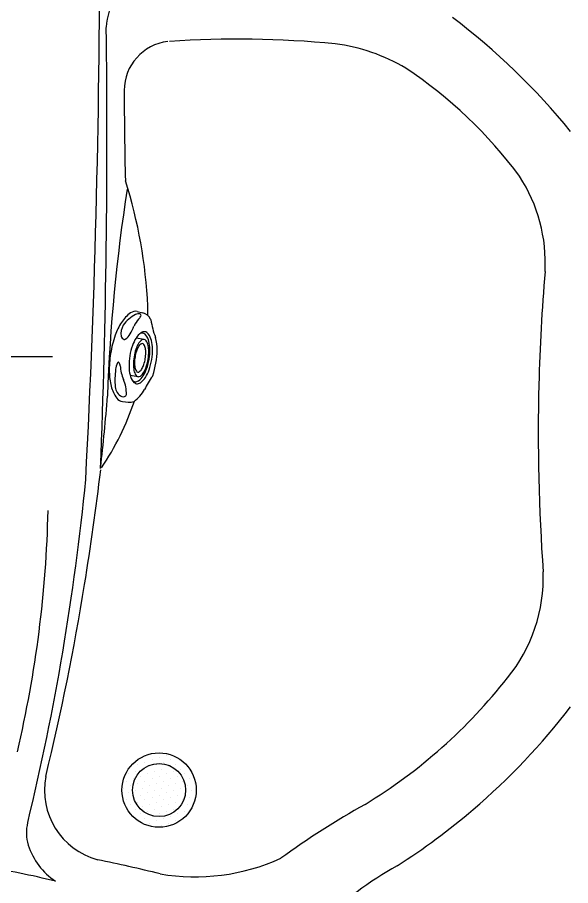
# Model space of a CAD drawing. Extents: x 832 to 912, y 781 to 934.
# Drawn here: x 858.44 to 884.49, y 821.81 to 862.67 of the extents above; entities that cross this region are included whole.
import ezdxf

# ---------------------------------------------------------------- set-up
doc = ezdxf.new("R2010")
doc.units = 0
doc.header["$MEASUREMENT"] = 0
doc.layers.add('1', color=4, linetype='Continuous')
doc.layers.add('2', color=2, linetype='Continuous')

# ---------------------------------------------------------------- blocks, each defined once
blk = doc.blocks.new('*X2')
at = {"color": 0}
for p, q in [((200.332, 336.627), (200.332, 336.627)), ((200.597, 336.892), (200.597, 336.892)), ((200.995, 336.76), (200.995, 336.76)), ((201.393, 336.627), (201.393, 336.627)), ((199.404, 336.229), (199.404, 336.229)), ((199.669, 336.494), (199.669, 336.494)), ((199.802, 336.097), (199.802, 336.097)), ((200.067, 336.362), (200.067, 336.362)), ((200.465, 336.229), (200.465, 336.229)), ((200.73, 336.494), (200.73, 336.494)), ((200.863, 336.097), (200.863, 336.097)), ((201.128, 336.362), (201.128, 336.362)), ((201.525, 336.229), (201.525, 336.229)), ((201.791, 336.494), (201.791, 336.494)), ((201.923, 336.097), (201.923, 336.097)), ((202.188, 336.362), (202.188, 336.362)), ((202.586, 336.229), (202.586, 336.229)), ((199.537, 335.832), (199.537, 335.832)), ((199.934, 335.699), (199.934, 335.699)), ((200.2, 335.964), (200.2, 335.964)), ((200.597, 335.832), (200.597, 335.832)), ((200.995, 335.699), (200.995, 335.699)), ((201.26, 335.964), (201.26, 335.964)), ((201.658, 335.832), (201.658, 335.832)), ((202.056, 335.699), (202.056, 335.699)), ((202.321, 335.964), (202.321, 335.964)), ((202.719, 335.832), (202.719, 335.832)), ((199.006, 335.301), (199.006, 335.301)), ((199.272, 335.566), (199.272, 335.566)), ((199.404, 335.169), (199.404, 335.169)), ((199.669, 335.434), (199.669, 335.434)), ((200.067, 335.301), (200.067, 335.301)), ((200.332, 335.566), (200.332, 335.566)), ((200.465, 335.169), (200.465, 335.169)), ((200.73, 335.434), (200.73, 335.434)), ((201.128, 335.301), (201.128, 335.301)), ((201.393, 335.566), (201.393, 335.566)), ((201.525, 335.169), (201.525, 335.169)), ((201.791, 335.434), (201.791, 335.434)), ((202.188, 335.301), (202.188, 335.301)), ((202.454, 335.566), (202.454, 335.566)), ((202.586, 335.169), (202.586, 335.169)), ((202.851, 335.434), (202.851, 335.434)), ((199.139, 334.903), (199.139, 334.903)), ((199.537, 334.771), (199.537, 334.771)), ((199.802, 335.036), (199.802, 335.036)), ((199.934, 334.638), (199.934, 334.638)), ((200.2, 334.903), (200.2, 334.903)), ((200.597, 334.771), (200.597, 334.771)), ((200.863, 335.036), (200.863, 335.036)), ((200.995, 334.638), (200.995, 334.638)), ((201.26, 334.903), (201.26, 334.903)), ((201.658, 334.771), (201.658, 334.771)), ((201.923, 335.036), (201.923, 335.036)), ((202.056, 334.638), (202.056, 334.638)), ((202.321, 334.903), (202.321, 334.903)), ((202.719, 334.771), (202.719, 334.771)), ((202.984, 335.036), (202.984, 335.036)), ((199.006, 334.241), (199.006, 334.241)), ((199.272, 334.506), (199.272, 334.506)), ((199.669, 334.373), (199.669, 334.373)), ((200.067, 334.241), (200.067, 334.241)), ((200.332, 334.506), (200.332, 334.506)), ((200.73, 334.373), (200.73, 334.373)), ((201.128, 334.241), (201.128, 334.241)), ((201.393, 334.506), (201.393, 334.506)), ((201.791, 334.373), (201.791, 334.373)), ((202.188, 334.241), (202.188, 334.241)), ((202.454, 334.506), (202.454, 334.506)), ((202.851, 334.373), (202.851, 334.373)), ((199.404, 334.108), (199.404, 334.108)), ((199.537, 333.71), (199.537, 333.71)), ((199.802, 333.975), (199.802, 333.975)), ((200.2, 333.843), (200.2, 333.843)), ((200.465, 334.108), (200.465, 334.108)), ((200.597, 333.71), (200.597, 333.71)), ((200.863, 333.975), (200.863, 333.975)), ((201.26, 333.843), (201.26, 333.843)), ((201.525, 334.108), (201.525, 334.108)), ((201.658, 333.71), (201.658, 333.71)), ((201.923, 333.975), (201.923, 333.975)), ((202.321, 333.843), (202.321, 333.843)), ((202.586, 334.108), (202.586, 334.108)), ((199.669, 333.312), (199.669, 333.312)), ((199.934, 333.578), (199.934, 333.578)), ((200.067, 333.18), (200.067, 333.18)), ((200.332, 333.445), (200.332, 333.445)), ((200.73, 333.312), (200.73, 333.312)), ((200.995, 333.578), (200.995, 333.578)), ((201.128, 333.18), (201.128, 333.18)), ((201.393, 333.445), (201.393, 333.445)), ((201.791, 333.312), (201.791, 333.312)), ((202.056, 333.578), (202.056, 333.578)), ((202.454, 333.445), (202.454, 333.445)), ((200.465, 333.047), (200.465, 333.047)), ((200.863, 332.915), (200.863, 332.915)), ((201.525, 333.047), (201.525, 333.047))]:
    blk.add_line(p, q, dxfattribs=at)
blk = doc.blocks.new('DRAIN')
at = {"layer": '1', "color": 2}
for radius in [1.75, 1.25]:
    blk.add_circle((0, 0), radius, dxfattribs=at)
at = {"layer": '1', "color": 3, "xscale": 0.8339416050646733, "yscale": 0.8339416050646733, "zscale": 0.8339416050646733}
blk.add_blockref('*X2', (-167.604, -279.291), dxfattribs=at)
blk = doc.blocks.new('94JET')
at = {"layer": '1', "color": 2}
for p, q in [((0.921, 2.15), (1.187, 2.128)), ((1.45, 0.905), (1.065, 0.905)), ((1.45, -0.876), (1.076, -0.876)), ((0.921, -2.15), (1.195, -2.132))]:
    blk.add_line(p, q, dxfattribs=at)
blk.add_lwpolyline([(0.921, 2.15, 0.194525), (0.62, 2.028, 0.099704), (0.27, 1.52, 0.05735), (0.077, 0.875, 0.043939), (0, 0, 0.043939), (0.077, -0.875, 0.05735), (0.27, -1.52, 0.099704), (0.62, -2.028, 0.194525), (0.921, -2.15, 0.194525)], format="xyb", dxfattribs=at)
for points in [[(1.956, 0.027, 0.043317), (1.912, 0.531, 0.056661), (1.803, 0.902, 0.099192), (1.604, 1.195, 0.196409), (1.433, 1.265, 0.196409), (1.263, 1.195, 0.099192), (1.064, 0.902, 0.056661), (0.954, 0.531, 0.043317), (0.911, 0.027, 0.043317), (0.954, -0.477, 0.056661), (1.064, -0.849, 0.099192), (1.263, -1.142, 0.196409), (1.433, -1.211, 0.196409), (1.604, -1.142, 0.099192), (1.803, -0.849, 0.056661), (1.912, -0.477, 0.043317)], [(1.45, -0.876, 0.211502), (1.556, -0.829, 0.094638), (1.687, -0.615, 0.051331), (1.756, -0.349, 0.038645), (1.785, 0.015, 0.038645), (1.756, 0.378, 0.051331), (1.687, 0.644, 0.094638), (1.556, 0.858, 0.211502), (1.45, 0.905, 0.211502), (1.344, 0.858, 0.094638), (1.213, 0.644, 0.051331), (1.143, 0.378, 0.038645), (1.115, 0.015, 0.038645), (1.143, -0.349, 0.051331), (1.213, -0.615, 0.094638), (1.344, -0.829, 0.211502)]]:
    blk.add_lwpolyline(points, format="xyb", close=True, dxfattribs=at)
at = {"layer": '1', "color": 3}
for points in [[(1.83, 0.027, 0.043317), (1.789, 0.498, 0.056661), (1.686, 0.846, 0.099192), (1.5, 1.12, 0.196409), (1.341, 1.185, 0.139465), (1.221, 1.151, 0.099192)], [(1.221, -1.097, 0.139465), (1.341, -1.131, 0.196409), (1.5, -1.066, 0.099192), (1.686, -0.792, 0.056661), (1.789, -0.445, 0.043317), (1.83, 0.027, 0.043317)]]:
    blk.add_lwpolyline(points, format="xyb", dxfattribs=at)
blk.add_lwpolyline([(1.405, -0.664, 0.216678), (1.482, -0.629, 0.092908), (1.578, -0.465, 0.049579), (1.629, -0.263, 0.037156), (1.65, 0.015, 0.037156), (1.629, 0.292, 0.049579), (1.578, 0.494, 0.092908), (1.482, 0.658, 0.216678), (1.405, 0.693, 0.216678), (1.328, 0.658, 0.092908), (1.232, 0.494, 0.049579), (1.18, 0.292, 0.037156), (1.16, 0.015, 0.037156), (1.18, -0.263, 0.049579), (1.232, -0.465, 0.092908), (1.328, -0.629, 0.216678)], format="xyb", close=True, dxfattribs=at)
for centre, radius, start, end in [((1.062, 1.678), 0.375, 90.333, 121.4248), ((1.061, 1.984), 0.0685, 330.254, 90.9551), ((1.783, 0.735), 1.56, 125.9518, 154.4901), ((2.518, 0.959), 1.705, 150.2332, 163.6622), ((0.571, 2.169), 0.592, 322.0648, 338.2692), ((1.083, 1.125), 0.762, 158.3465, 199.0444), ((-3.065, 2.471), 4.079, 339.6279, 345.3447), ((0.542, 0.942), 0.19, 200.0641, 264.4059), ((0.063, 1.308), 0.743, 313.5517, 339.6906), ((0.53, 0.818), 0.0654, 264.4059, 313.5517), ((1.29, -0.659), 0.939, 163.5628, 182.5916), ((0.458, -0.416), 0.0728, 137.8056, 161.5776), ((0.436, -0.396), 0.042, 36.1572, 137.8056), ((0.053, -0.676), 0.517, 19.6286, 36.1572), ((4.122, -0.595), 3.771, 181.612, 194.2575), ((2.77, 0.041), 2.296, 193.6863, 210.4486), ((-0.393, -1.943), 1.44, 5.8985, 34.7447), ((1.007, -1.384), 0.558, 194.4882, 252.9172), ((0.894, -1.781), 0.146, 249.6717, 354.5827)]:
    blk.add_arc(centre, radius, start, end, dxfattribs=at)
at = {"layer": '1', "color": 2}
for centre, radius, start, end in [((1.139, 1.557), 0.573, 35.9872, 85.3803), ((1.506, 1.824), 0.119, 17.5387, 35.9872), ((5.326, 3.031), 3.886, 197.5387, 210.0725), ((-0.387, 0.06), 2.563, 9.9192, 23.5403), ((-1.707, -0.062), 3.886, 350.2358, 8.3326), ((5.966, -2.677), 4.308, 153.4774, 163.0192), ((2.005, -0.701), 0.119, 333.4774, 350.2358), ((0.343, -0.913), 1.586, 314.1906, 341.365), ((1.155, -1.578), 0.556, 273.3737, 301.881)]:
    blk.add_arc(centre, radius, start, end, dxfattribs=at)
blk = doc.blocks.new('2005 SOVEREIGN')
at = {"layer": '1', "color": 3}
blk.add_line((10.598, 50.032), (27.902, 50.032), dxfattribs=at)
for centre, radius, start, end in [((-447.993, 69.205), 478.119, 357.00802, 0.19327), ((33.021, 65.441), 2.581, 109.66, 178.1279), ((27.539, 40.525), 31.894, 39.0561, 52.9921), ((-378.264, 60.458), 408.737, 357.80079, 0.71027), ((-86.354, 55.572), 116.381, 346.34986, 354.41663), ((27.006, 52.98), 31.896, 310.4798, 322.4669), ((27.007, 52.977), 31.894, 302.4859, 310.4813), ((28.623, 27.627), 1.944, 165.7131, 197.336), ((29.868, 28.043), 3.256, 197.7902, 236.0191), ((51.818, 12.188), 15.869, 118.9499, 135.1596)]:
    blk.add_arc(centre, radius, start, end, dxfattribs=at)
at = {"layer": '2'}
for centre, radius, start, end in [((48.308, 61.294), 14.5, 7.7938, 82.2062), ((36.602, 16.496), 48.474, 84.5423, 93.7744), ((33.601, 62.556), 2.316, 96.6102, 179.9369), ((40.05, 55.932), 8.896, 59.6127, 82.4954), ((32.445, 45.51), 21.771, 36.6811, 56.2194), ((243.721, 63.179), 212.438, 180.16725, 181.31669), ((43.624, 54.438), 7.488, 356.8851, 32.9868), ((10.061, 51.454), 22.352, 2.4203, 17.8271), ((113.762, 45.117), 83.325, 171.16305, 177.89917), ((143.623, 46.324), 92.843, 175.23784, 178.52205), ((19.763, 51.91), 12.64, 0.2466, 2.2142), ((142.687, 46.407), 91.905, 178.55845, 184.05909), ((-40.973, 53.324), 71.652, 353.178, 355.87657), ((19.763, 51.91), 12.64, 325.7337, 341.6795), ((-107.629, 61.236), 138.795, 350.90837, 353.15763), ((-27.225, 44.026), 54.94, 346.7588, 358.7135), ((43.567, 39.635), 7.45, 320.673, 2.043), ((-86.242, 58.101), 117.181, 346.26588, 350.7696), ((29.45, 50.557), 25.297, 301.3935, 321.8032), ((30.927, 29.634), 3.399, 169.0418, 254.7932), ((63.5, -8.073), 42.513, 119.4049, 125.7639), ((16.467, -40.897), 68.606, 76.07481, 78.59366), ((34.625, 35.309), 9.756, 260.2791, 294.3909), ((20.406, -4.483), 30.789, 75.6287, 82.0591)]:
    blk.add_arc(centre, radius, start, end, dxfattribs=at)
at = {"layer": '1', "color": 2, "rotation": 350.8085171898309}
blk.add_blockref('94JET', (30.646, 50.182), dxfattribs=at)
at = {"layer": '1', "rotation": 270}
blk.add_blockref('DRAIN', (32.927, 29.634), dxfattribs=at)

msp = doc.modelspace()

# ---------------------------------------------------------------- block references
at = {"layer": '1'}
msp.add_blockref('2005 SOVEREIGN', (832.189, 796.675), dxfattribs=at)

doc.saveas('drawing.dxf')
